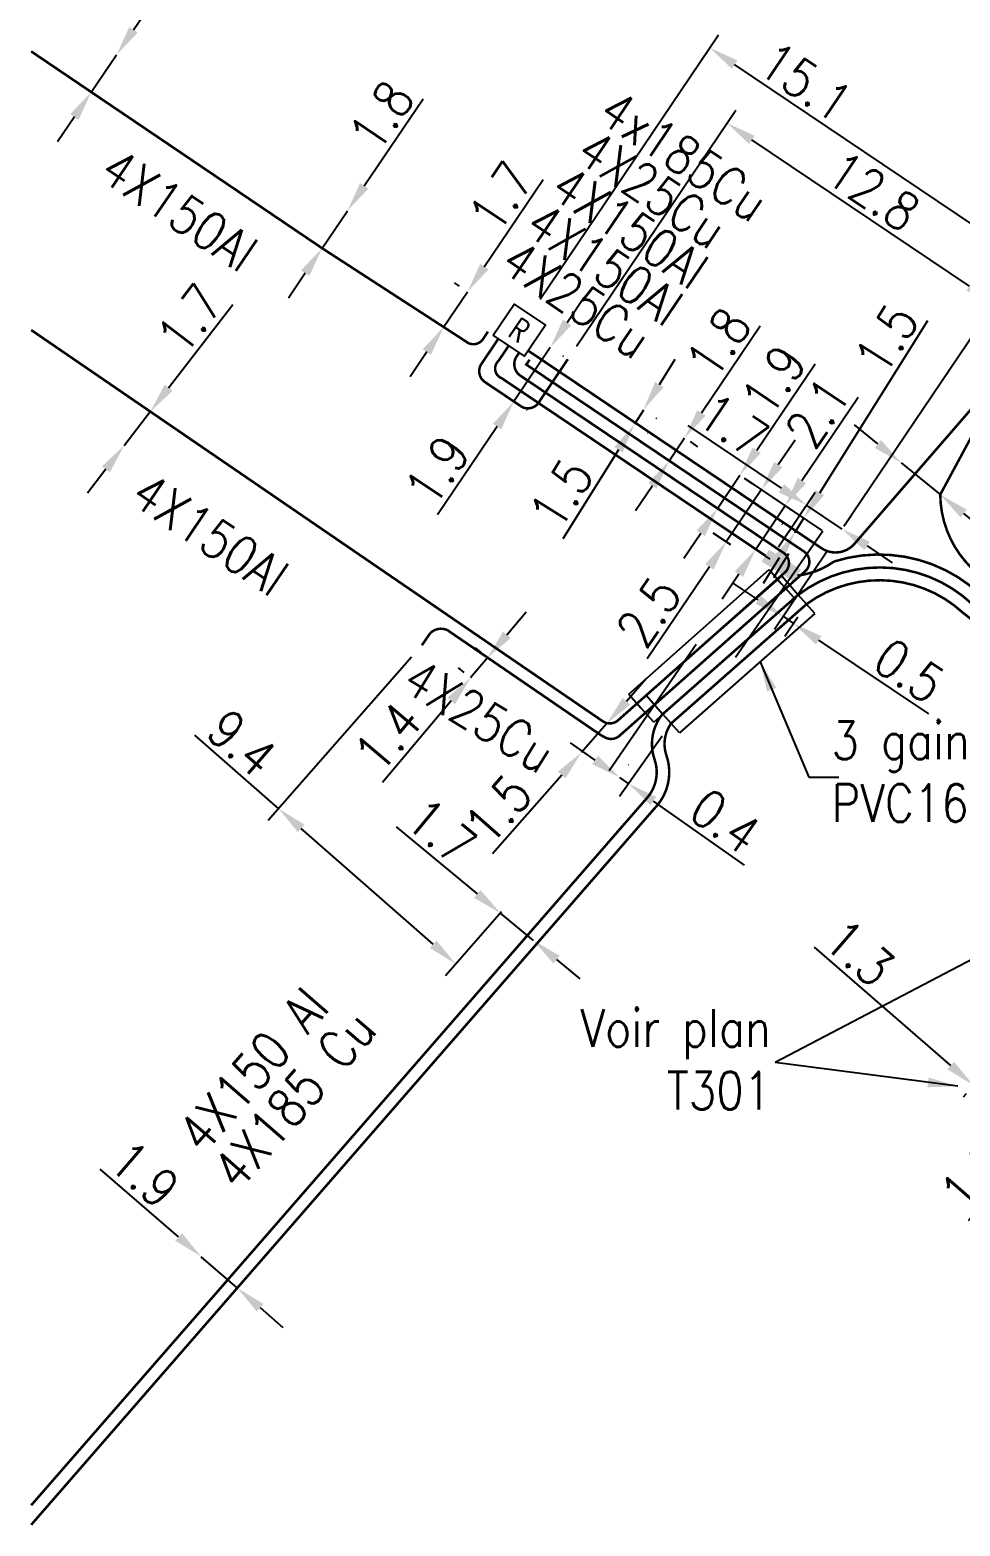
# Model space of a CAD drawing. Header units: millimetres. Extents: x 80993 to 81985, y 144000 to 145002.
# Drawn here: x 80999.9 to 81037, y 144898.4 to 144958.1 of the extents above; entities that cross this region are included whole.
import ezdxf
from ezdxf.enums import TextEntityAlignment as Align

# ---------------------------------------------------------------- set-up
doc = ezdxf.new("R2010")
doc.units = ezdxf.units.MM
doc.header["$PDMODE"] = 34
doc.linetypes.add('B_ST_AL', pattern=[2000, 1000, 1000])
doc.linetypes.add('B_ST_CU', pattern=[2000, 1000, 1000])
doc.layers.get('0').update_dxf_attribs({"linetype": 'CONTINUOUS'})
doc.layers.get('Defpoints').update_dxf_attribs({"linetype": 'CONTINUOUS'})
for name, color, linetype in [('B_100', 3, 'CONTINUOUS'), ('B_200', 7, 'CONTINUOUS'), ('B_300', 7, 'CONTINUOUS'), ('B_400', 7, 'CONTINUOUS')]:
    doc.layers.add(name, color=color, linetype=linetype)
doc.styles.add('M_ROMANS', font='ROMANS.shx', dxfattribs={"width": 0.75})
doc.styles.get("Standard").update_dxf_attribs({"font": 'romans.shx', "width": 0.85})
doc.dimstyles.get("Standard").update_dxf_attribs({"dimtxt": 1.5, "dimasz": 1.2, "dimexe": 0.625, "dimexo": 0.625, "dimgap": 0.25, "dimtad": 1, "dimdec": 1, "dimzin": 0, "dimdsep": 46, "dimtxsty": 'Standard', "dimcen": -0.5, "dimadec": 0, "dimazin": 0, "dimtfac": 1, "dimtdec": 1, "dimtmove": 0, "dimatfit": 3, "dimfxl": 0, "dimtolj": 1, "dimtzin": 0, "dimarcsym": 0})

# ---------------------------------------------------------------- blocks, each defined once
blk = doc.blocks.new('*D335')
at = {"layer": 'B_100', "color": 0, "linetype": 'Continuous', "lineweight": -2, "transparency": 16777216}
for p, q in [((81005.873, 144909.971), (81002.754, 144912.676)), ((81008.215, 144907.939), (81006.78, 144909.184)), ((81009.121, 144907.153), (81010.028, 144906.367))]:
    blk.add_line(p, q, dxfattribs=at)
at = {"layer": 'B_100', "color": 0, "linetype": 'Continuous', "transparency": 16777216}
for points in [[(81006.004, 144910.122), (81005.742, 144909.82), (81006.78, 144909.184)], [(81009.252, 144907.304), (81008.99, 144907.002), (81008.215, 144907.939)]]:
    blk.add_solid(points, dxfattribs=at)
at = {"layer": 'Defpoints', "color": 0, "linetype": 'Continuous', "transparency": 16777216}
for p in [(81006.78, 144909.184), (81008.215, 144907.939), (81008.215, 144907.939)]:
    blk.add_point(p, dxfattribs=at)
at = {"layer": 'B_100', "color": 0, "linetype": 'Continuous', "transparency": 16777216, "insert": (81004.516, 144912.472), "char_height": 1.5, "attachment_point": 5, "rotation": 319.06045}
blk.add_mtext('\\A1;1.9', dxfattribs=at)
blk = doc.blocks.new('*D336')
at = {"layer": 'B_100', "color": 0, "linetype": 'Continuous', "lineweight": -2, "transparency": 16777216}
for p, q in [((81017.781, 144923.647), (81014.557, 144926.322)), ((81020.013, 144921.796), (81018.704, 144922.881)), ((81020.936, 144921.029), (81021.86, 144920.263))]:
    blk.add_line(p, q, dxfattribs=at)
at = {"layer": 'B_100', "color": 0, "linetype": 'Continuous', "transparency": 16777216}
for points in [[(81017.909, 144923.801), (81017.653, 144923.493), (81018.704, 144922.881)], [(81021.064, 144921.183), (81020.809, 144920.876), (81020.013, 144921.796)]]:
    blk.add_solid(points, dxfattribs=at)
at = {"layer": 'Defpoints', "color": 0, "linetype": 'Continuous', "transparency": 16777216}
for p in [(81018.704, 144922.881), (81020.013, 144921.796), (81020.013, 144921.796)]:
    blk.add_point(p, dxfattribs=at)
at = {"layer": 'B_100', "color": 0, "linetype": 'Continuous', "transparency": 16777216, "insert": (81016.346, 144926.138), "char_height": 1.5, "attachment_point": 5, "rotation": 320.31919}
blk.add_mtext('\\A1;1.7', dxfattribs=at)
blk = doc.blocks.new('*D338')
at = {"layer": 'B_100', "color": 0, "linetype": 'Continuous', "lineweight": -2, "transparency": 16777216}
for p, q in [((81033.746, 144941.589), (81032.815, 144942.346)), ((81034.677, 144940.832), (81036.23, 144939.571)), ((81037.161, 144938.815), (81040.554, 144936.059))]:
    blk.add_line(p, q, dxfattribs=at)
at = {"layer": 'B_100', "color": 0, "linetype": 'Continuous', "transparency": 16777216}
for points in [[(81033.872, 144941.744), (81033.62, 144941.434), (81034.677, 144940.832)], [(81037.287, 144938.97), (81037.035, 144938.66), (81036.23, 144939.571)]]:
    blk.add_solid(points, dxfattribs=at)
at = {"layer": 'Defpoints', "color": 0, "linetype": 'Continuous', "transparency": 16777216}
for p in [(81034.677, 144940.832), (81036.23, 144939.571), (81036.23, 144939.571)]:
    blk.add_point(p, dxfattribs=at)
at = {"layer": 'B_100', "color": 0, "linetype": 'Continuous', "transparency": 16777216, "insert": (81039.954, 144937.835), "char_height": 1.5, "attachment_point": 5, "rotation": 320.91432}
blk.add_mtext('\\A1;2.0', dxfattribs=at)
blk = doc.blocks.new('B_300_04')
at = {"color": 0, "linetype": 'Continuous'}
blk.add_line((0, 1.125), (0, -0.375), dxfattribs=at)
blk.add_solid([(-1, 0.75), (-1, 0), (1, 0.75), (1, 0)], dxfattribs=at)
at = {"color": 0, "linetype": 'Continuous', "style": 'M_ROMANS', "width": 0.75, "flags": 3}
for tag, p in [('DEF_LEG', (0, -4.25)), ('DEF_COUP', (0, -6.75)), ('DEF_TYPE', (0, -9.25))]:
    blk.add_attdef(tag, text='', height=1.2, dxfattribs=at).set_placement(p, align=Align.MIDDLE)
blk = doc.blocks.new('*D343')
at = {"layer": 'B_300', "color": 0, "linetype": 'Continuous', "lineweight": -2, "transparency": 16777216}
for p, q in [((81029.777, 144940.764), (81030.448, 144941.759)), ((81029.106, 144939.77), (81027.702, 144937.688)), ((81031.525, 144938.138), (81028.588, 144940.119)), ((81027.883, 144937.566), (81027.184, 144938.037)), ((81027.031, 144936.693), (81024.556, 144933.023))]:
    blk.add_line(p, q, dxfattribs=at)
at = {"layer": 'B_300', "color": 0, "linetype": 'Continuous', "transparency": 16777216}
for points in [[(81029.612, 144940.876), (81029.943, 144940.653), (81029.106, 144939.77)], [(81026.865, 144936.805), (81027.197, 144936.581), (81027.702, 144937.688)]]:
    blk.add_solid(points, dxfattribs=at)
at = {"layer": 'Defpoints', "color": 0, "linetype": 'Continuous', "transparency": 16777216}
for p in [(81032.043, 144937.789), (81027.702, 144937.688), (81028.401, 144937.216)]:
    blk.add_point(p, dxfattribs=at)
at = {"layer": 'B_300', "color": 0, "linetype": 'Continuous', "transparency": 16777216, "insert": (81024.614, 144934.897), "char_height": 1.5, "attachment_point": 5, "rotation": 56.00168}
blk.add_mtext('\\A1;2.5', dxfattribs=at)
blk = doc.blocks.new('*D344')
at = {"layer": 'B_300', "color": 0, "linetype": 'Continuous', "lineweight": -2, "transparency": 16777216}
for p, q in [((81029.902, 144939.824), (81026.181, 144942.331)), ((81029.778, 144937.493), (81031.246, 144939.672)), ((81032.318, 144938.197), (81030.897, 144939.154)), ((81032.392, 144938.307), (81032.667, 144938.715)), ((81033.313, 144937.526), (81034.308, 144936.856))]:
    blk.add_line(p, q, dxfattribs=at)
at = {"layer": 'B_300', "color": 0, "linetype": 'Continuous', "transparency": 16777216}
for points in [[(81030.013, 144939.99), (81029.79, 144939.659), (81030.897, 144939.154)], [(81033.425, 144937.692), (81033.201, 144937.36), (81032.318, 144938.197)]]:
    blk.add_solid(points, dxfattribs=at)
at = {"layer": 'Defpoints', "color": 0, "linetype": 'Continuous', "transparency": 16777216}
for p in [(81030.897, 144939.154), (81032.043, 144937.789), (81029.429, 144936.975)]:
    blk.add_point(p, dxfattribs=at)
at = {"layer": 'B_300', "color": 0, "linetype": 'Continuous', "transparency": 16777216, "insert": (81027.98, 144942.325), "char_height": 1.5, "attachment_point": 5, "rotation": 326.03364}
blk.add_mtext('\\A1;1.7', dxfattribs=at)
blk = doc.blocks.new('*D345')
at = {"layer": 'B_100', "color": 0, "linetype": 'Continuous', "lineweight": -2, "transparency": 16777216}
for p, q in [((81022.472, 144928.988), (81021.491, 144929.679)), ((81025.143, 144929.935), (81023.45, 144927.534)), ((81023.801, 144928.791), (81023.813, 144928.807)), ((81023.453, 144928.296), (81023.81, 144928.044)), ((81024.791, 144927.353), (81028.413, 144924.799))]:
    blk.add_line(p, q, dxfattribs=at)
at = {"layer": 'B_100', "color": 0, "linetype": 'Continuous', "transparency": 16777216}
for points in [[(81022.587, 144929.151), (81022.357, 144928.824), (81023.453, 144928.296)], [(81024.906, 144927.516), (81024.676, 144927.189), (81023.81, 144928.044)]]:
    blk.add_solid(points, dxfattribs=at)
at = {"layer": 'Defpoints', "color": 0, "linetype": 'Continuous', "transparency": 16777216}
for p in [(81025.503, 144930.446), (81023.441, 144928.28), (81023.81, 144928.044)]:
    blk.add_point(p, dxfattribs=at)
at = {"layer": 'B_100', "color": 0, "linetype": 'Continuous', "transparency": 16777216, "insert": (81027.669, 144926.547), "char_height": 1.5, "attachment_point": 5, "rotation": 324.81297}
blk.add_mtext('\\A1;0.4', dxfattribs=at)
blk = doc.blocks.new('*D346')
at = {"layer": 'B_100', "color": 0, "linetype": 'Continuous', "lineweight": -2, "transparency": 16777216}
for p, q in [((81031.695, 144937.27), (81029.629, 144934.186)), ((81028.98, 144935.373), (81027.983, 144936.041)), ((81029.977, 144934.705), (81030.386, 144934.431)), ((81030.556, 144934.685), (81030.038, 144933.912)), ((81031.383, 144933.763), (81035.756, 144930.833))]:
    blk.add_line(p, q, dxfattribs=at)
at = {"layer": 'B_100', "color": 0, "linetype": 'Continuous', "transparency": 16777216}
for points in [[(81029.091, 144935.54), (81028.868, 144935.207), (81029.977, 144934.705)], [(81031.495, 144933.929), (81031.272, 144933.597), (81030.386, 144934.431)]]:
    blk.add_solid(points, dxfattribs=at)
at = {"layer": 'Defpoints', "color": 0, "linetype": 'Continuous', "transparency": 16777216}
for p in [(81032.043, 144937.789), (81030.904, 144935.204), (81030.386, 144934.431)]:
    blk.add_point(p, dxfattribs=at)
at = {"layer": 'B_100', "color": 0, "linetype": 'Continuous', "transparency": 16777216, "insert": (81034.995, 144932.546), "char_height": 1.5, "attachment_point": 5, "rotation": 326.17427}
blk.add_mtext('\\A1;0.5', dxfattribs=at)
blk = doc.blocks.new('*D347')
at = {"layer": 'B_300', "color": 0, "linetype": 'Continuous', "lineweight": -2, "transparency": 16777216}
for p, q in [((81042.478, 144916.487), (81043.267, 144917.39)), ((81038.526, 144916.739), (81041.363, 144914.261)), ((81040.585, 144916.547), (81042.159, 144915.172)), ((81041.688, 144915.583), (81040.893, 144914.672)), ((81040.103, 144913.768), (81037.347, 144910.613))]:
    blk.add_line(p, q, dxfattribs=at)
at = {"layer": 'B_300', "color": 0, "linetype": 'Continuous', "transparency": 16777216}
for points in [[(81042.327, 144916.618), (81042.628, 144916.355), (81041.688, 144915.583)], [(81039.953, 144913.9), (81040.254, 144913.637), (81040.893, 144914.672)]]:
    blk.add_solid(points, dxfattribs=at)
at = {"layer": 'Defpoints', "color": 0, "linetype": 'Continuous', "transparency": 16777216}
for p in [(81038.055, 144917.15), (81040.114, 144916.958), (81040.893, 144914.672)]:
    blk.add_point(p, dxfattribs=at)
at = {"layer": 'B_300', "color": 0, "linetype": 'Continuous', "transparency": 16777216, "insert": (81037.577, 144912.397), "char_height": 1.5, "attachment_point": 5, "rotation": 48.86352}
blk.add_mtext('\\A1;1.2', dxfattribs=at)
blk = doc.blocks.new('*D348')
at = {"layer": 'B_300', "color": 0, "linetype": 'Continuous', "lineweight": -2, "transparency": 16777216}
for p, q in [((81036.646, 144916.808), (81031.222, 144921.526)), ((81039.704, 144916.486), (81038.136, 144914.684)), ((81037.258, 144915.683), (81037.141, 144915.549)), ((81038.546, 144915.155), (81037.551, 144916.02)), ((81039.451, 144914.368), (81040.357, 144913.58))]:
    blk.add_line(p, q, dxfattribs=at)
at = {"layer": 'B_300', "color": 0, "linetype": 'Continuous', "transparency": 16777216}
for points in [[(81036.777, 144916.959), (81036.515, 144916.657), (81037.551, 144916.02)], [(81039.583, 144914.519), (81039.32, 144914.217), (81038.546, 144915.155)]]:
    blk.add_solid(points, dxfattribs=at)
at = {"layer": 'Defpoints', "color": 0, "linetype": 'Continuous', "transparency": 16777216}
for p in [(81040.114, 144916.958), (81037.551, 144916.02), (81037.668, 144916.155)]:
    blk.add_point(p, dxfattribs=at)
at = {"layer": 'B_300', "color": 0, "linetype": 'Continuous', "transparency": 16777216, "insert": (81033.006, 144921.3), "char_height": 1.5, "attachment_point": 5, "rotation": 318.98148}
blk.add_mtext('\\A1;1.3', dxfattribs=at)
blk = doc.blocks.new('*D350')
at = {"layer": 'B_100', "color": 0, "linetype": 'Continuous', "lineweight": -2, "transparency": 16777216}
for p, q in [((81005.477, 144943.828), (81008.033, 144947.147)), ((81003.708, 144941.53), (81004.745, 144942.877)), ((81002.976, 144940.579), (81002.244, 144939.628))]:
    blk.add_line(p, q, dxfattribs=at)
at = {"layer": 'B_100', "color": 0, "linetype": 'Continuous', "transparency": 16777216}
for points in [[(81005.319, 144943.95), (81005.636, 144943.706), (81004.745, 144942.877)], [(81002.818, 144940.701), (81003.135, 144940.457), (81003.708, 144941.53)]]:
    blk.add_solid(points, dxfattribs=at)
at = {"layer": 'Defpoints', "color": 0, "linetype": 'Continuous', "transparency": 16777216}
for p in [(81004.745, 144942.877), (81003.708, 144941.53), (81003.708, 144941.53)]:
    blk.add_point(p, dxfattribs=at)
at = {"layer": 'B_100', "color": 0, "linetype": 'Continuous', "transparency": 16777216, "insert": (81006.329, 144946.573), "char_height": 1.5, "attachment_point": 5, "rotation": 52.4095}
blk.add_mtext('\\A1;1.7', dxfattribs=at)
blk = doc.blocks.new('*D351')
at = {"layer": 'B_100', "color": 0, "linetype": 'Continuous', "lineweight": -2, "transparency": 16777216}
for p, q in [((81023.723, 144931.331), (81024.514, 144932.233)), ((81022.932, 144930.429), (81021.934, 144929.292)), ((81021.143, 144928.39), (81018.38, 144925.241))]:
    blk.add_line(p, q, dxfattribs=at)
at = {"layer": 'B_100', "color": 0, "linetype": 'Continuous', "transparency": 16777216}
for points in [[(81023.573, 144931.463), (81023.873, 144931.199), (81022.932, 144930.429)], [(81020.992, 144928.522), (81021.293, 144928.258), (81021.934, 144929.292)]]:
    blk.add_solid(points, dxfattribs=at)
at = {"layer": 'Defpoints', "color": 0, "linetype": 'Continuous', "transparency": 16777216}
for p in [(81022.932, 144930.429), (81022.932, 144930.429), (81021.934, 144929.292)]:
    blk.add_point(p, dxfattribs=at)
at = {"layer": 'B_100', "color": 0, "linetype": 'Continuous', "transparency": 16777216, "insert": (81018.614, 144927.024), "char_height": 1.5, "attachment_point": 5, "rotation": 48.73828}
blk.add_mtext('\\A1;1.5', dxfattribs=at)
blk = doc.blocks.new('*D352')
at = {"layer": 'B_100', "color": 0, "linetype": 'Continuous', "lineweight": -2, "transparency": 16777216}
for p, q in [((81018.959, 144933.981), (81019.733, 144934.898)), ((81018.185, 144933.063), (81017.51, 144932.263)), ((81017.932, 144933.277), (81017.707, 144933.466)), ((81017.257, 144932.476), (81017.032, 144932.666)), ((81016.736, 144931.345), (81013.996, 144928.097))]:
    blk.add_line(p, q, dxfattribs=at)
at = {"layer": 'B_100', "color": 0, "linetype": 'Continuous', "transparency": 16777216}
for points in [[(81018.806, 144934.109), (81019.112, 144933.852), (81018.185, 144933.063)], [(81016.583, 144931.474), (81016.889, 144931.216), (81017.51, 144932.263)]]:
    blk.add_solid(points, dxfattribs=at)
at = {"layer": 'Defpoints', "color": 0, "linetype": 'Continuous', "transparency": 16777216}
for p in [(81018.41, 144932.874), (81017.51, 144932.263), (81017.734, 144932.073)]:
    blk.add_point(p, dxfattribs=at)
at = {"layer": 'B_100', "color": 0, "linetype": 'Continuous', "transparency": 16777216, "insert": (81014.215, 144929.907), "char_height": 1.5, "attachment_point": 5, "rotation": 49.85404}
blk.add_mtext('\\A1;1.4', dxfattribs=at)
blk = doc.blocks.new('B_200_01')
at = {"color": 0, "linetype": 'Continuous', "flags": 128}
blk.add_lwpolyline([(-0.75, -0.75), (-0.75, 0.75), (0.75, 0.75), (0.75, -0.75)], close=True, dxfattribs=at)
at = {"color": 0, "linetype": 'Continuous', "style": 'M_ROMANS', "width": 0.75}
blk.add_text('R', height=0.9, dxfattribs=at).set_placement((0, 0), align=Align.MIDDLE)
at = {"color": 0, "linetype": 'Continuous', "style": 'M_ROMANS', "width": 0.75, "flags": 3}
for tag, p in [('DEF_LEG', (0, -5)), ('DEF_COUP', (0, -7.5)), ('DEF_TYPE', (0, -10))]:
    blk.add_attdef(tag, text='', height=1.2, dxfattribs=at).set_placement(p, align=Align.MIDDLE)
blk = doc.blocks.new('*D353')
at = {"layer": 'B_100', "color": 0, "linetype": 'Continuous', "lineweight": -2, "transparency": 16777216}
for p, q in [((81015.16, 144933.094), (81009.446, 144926.582)), ((81009.859, 144927.052), (81006.527, 144929.975)), ((81016.023, 144921.644), (81010.761, 144926.26)), ((81018.747, 144922.929), (81016.512, 144920.383))]:
    blk.add_line(p, q, dxfattribs=at)
at = {"layer": 'B_100', "color": 0, "linetype": 'Continuous', "transparency": 16777216}
for points in [[(81010.893, 144926.411), (81010.629, 144926.11), (81009.859, 144927.052)], [(81016.154, 144921.794), (81015.891, 144921.494), (81016.925, 144920.853)]]:
    blk.add_solid(points, dxfattribs=at)
at = {"layer": 'Defpoints', "color": 0, "linetype": 'Continuous', "transparency": 16777216}
for p in [(81015.572, 144933.564), (81009.859, 144927.052), (81019.159, 144923.399)]:
    blk.add_point(p, dxfattribs=at)
at = {"layer": 'B_100', "color": 0, "linetype": 'Continuous', "transparency": 16777216, "insert": (81008.401, 144929.661), "char_height": 1.5, "attachment_point": 5, "rotation": 318.73828}
blk.add_mtext('\\A1;9.4', dxfattribs=at)
blk = doc.blocks.new('*D354')
at = {"layer": 'B_100', "color": 0, "linetype": 'Continuous', "lineweight": -2, "transparency": 16777216}
for p, q in [((81004.077, 144958.102), (81006.428, 144961.57)), ((81002.394, 144955.619), (81003.404, 144957.109)), ((81001.721, 144954.626), (81001.047, 144953.633))]:
    blk.add_line(p, q, dxfattribs=at)
at = {"layer": 'B_100', "color": 0, "linetype": 'Continuous', "transparency": 16777216}
for points in [[(81003.912, 144958.215), (81004.243, 144957.99), (81003.404, 144957.109)], [(81001.555, 144954.738), (81001.886, 144954.514), (81002.394, 144955.619)]]:
    blk.add_solid(points, dxfattribs=at)
at = {"layer": 'Defpoints', "color": 0, "linetype": 'Continuous', "transparency": 16777216}
for p in [(81003.404, 144957.109), (81003.404, 144957.109), (81002.394, 144955.619)]:
    blk.add_point(p, dxfattribs=at)
at = {"layer": 'B_100', "color": 0, "linetype": 'Continuous', "transparency": 16777216, "insert": (81004.762, 144960.894), "char_height": 1.5, "attachment_point": 5, "rotation": 55.86691}
blk.add_mtext('\\A1;1.8', dxfattribs=at)
blk = doc.blocks.new('*D355')
at = {"layer": 'B_100', "color": 0, "linetype": 'Continuous', "lineweight": -2, "transparency": 16777216}
for p, q in [((81013.275, 144951.879), (81015.621, 144955.35)), ((81011.594, 144949.394), (81012.602, 144950.885)), ((81010.922, 144948.4), (81010.249, 144947.406))]:
    blk.add_line(p, q, dxfattribs=at)
at = {"layer": 'B_100', "color": 0, "linetype": 'Continuous', "transparency": 16777216}
for points in [[(81013.109, 144951.991), (81013.44, 144951.767), (81012.602, 144950.885)], [(81010.756, 144948.512), (81011.087, 144948.288), (81011.594, 144949.394)]]:
    blk.add_solid(points, dxfattribs=at)
at = {"layer": 'Defpoints', "color": 0, "linetype": 'Continuous', "transparency": 16777216}
for p in [(81012.602, 144950.885), (81012.602, 144950.885), (81011.594, 144949.394)]:
    blk.add_point(p, dxfattribs=at)
at = {"layer": 'B_100', "color": 0, "linetype": 'Continuous', "transparency": 16777216, "insert": (81013.956, 144954.672), "char_height": 1.5, "attachment_point": 5, "rotation": 55.92905}
blk.add_mtext('\\A1;1.8', dxfattribs=at)
blk = doc.blocks.new('*D356')
at = {"layer": 'B_100', "color": 0, "linetype": 'Continuous', "lineweight": -2, "transparency": 16777216}
for p, q in [((81018.059, 144948.656), (81020.4, 144952.13)), ((81017.068, 144947.877), (81016.871, 144948.01)), ((81016.439, 144946.251), (81017.389, 144947.661)), ((81016.118, 144946.467), (81015.921, 144946.6)), ((81015.769, 144945.256), (81015.098, 144944.26))]:
    blk.add_line(p, q, dxfattribs=at)
at = {"layer": 'B_100', "color": 0, "linetype": 'Continuous', "transparency": 16777216}
for points in [[(81017.894, 144948.768), (81018.225, 144948.544), (81017.389, 144947.661)], [(81015.603, 144945.367), (81015.935, 144945.144), (81016.439, 144946.251)]]:
    blk.add_solid(points, dxfattribs=at)
at = {"layer": 'Defpoints', "color": 0, "linetype": 'Continuous', "transparency": 16777216}
for p in [(81017.389, 144947.661), (81017.587, 144947.528), (81016.637, 144946.118)]:
    blk.add_point(p, dxfattribs=at)
at = {"layer": 'B_100', "color": 0, "linetype": 'Continuous', "transparency": 16777216, "insert": (81018.736, 144951.449), "char_height": 1.5, "attachment_point": 5, "rotation": 56.03364}
blk.add_mtext('\\A1;1.7', dxfattribs=at)
blk = doc.blocks.new('*D357')
at = {"layer": 'B_100', "color": 0, "linetype": 'Continuous', "lineweight": -2, "transparency": 16777216}
for p, q in [((81021.737, 144945.485), (81028.08, 144954.901)), ((81037.391, 144947.875), (81028.726, 144953.712)), ((81032.392, 144938.307), (81038.735, 144947.723))]:
    blk.add_line(p, q, dxfattribs=at)
at = {"layer": 'B_100', "color": 0, "linetype": 'Continuous', "transparency": 16777216}
for points in [[(81028.838, 144953.878), (81028.614, 144953.546), (81027.731, 144954.383)], [(81037.502, 144948.041), (81037.279, 144947.709), (81038.386, 144947.205)]]:
    blk.add_solid(points, dxfattribs=at)
at = {"layer": 'Defpoints', "color": 0, "linetype": 'Continuous', "transparency": 16777216}
for p in [(81027.731, 144954.383), (81021.388, 144944.967), (81032.043, 144937.789)]:
    blk.add_point(p, dxfattribs=at)
at = {"layer": 'B_100', "color": 0, "linetype": 'Continuous', "transparency": 16777216, "insert": (81033.562, 144951.66), "char_height": 1.5, "attachment_point": 5, "rotation": 326.03364}
blk.add_mtext('\\A1;12.8', dxfattribs=at)
blk = doc.blocks.new('*D358')
at = {"layer": 'B_200', "color": 0, "linetype": 'Continuous', "lineweight": -2, "transparency": 16777216}
for p, q in [((81020.288, 144947.366), (81027.388, 144957.906)), ((81038.567, 144949.622), (81028.035, 144956.718)), ((81032.392, 144938.307), (81039.912, 144949.47))]:
    blk.add_line(p, q, dxfattribs=at)
at = {"layer": 'B_200', "color": 0, "linetype": 'Continuous', "transparency": 16777216}
for points in [[(81028.146, 144956.883), (81027.923, 144956.552), (81027.039, 144957.388)], [(81038.679, 144949.788), (81038.456, 144949.456), (81039.563, 144948.952)]]:
    blk.add_solid(points, dxfattribs=at)
at = {"layer": 'Defpoints', "color": 0, "linetype": 'Continuous', "transparency": 16777216}
for p in [(81027.039, 144957.388), (81019.939, 144946.847), (81032.043, 144937.789)]:
    blk.add_point(p, dxfattribs=at)
at = {"layer": 'B_200', "color": 0, "linetype": 'Continuous', "transparency": 16777216, "insert": (81030.865, 144956.016), "char_height": 1.5, "attachment_point": 5, "rotation": 326.03364}
blk.add_mtext('\\A1;15.1', dxfattribs=at)
blk = doc.blocks.new('*D359')
at = {"layer": 'B_100', "color": 0, "linetype": 'Continuous', "lineweight": -2, "transparency": 16777216}
for p, q in [((81030.719, 144940.128), (81032.958, 144943.451)), ((81028.875, 144937.391), (81030.049, 144939.133)), ((81030.63, 144938.741), (81029.53, 144939.482)), ((81029.457, 144936.999), (81028.357, 144937.74)), ((81028.205, 144936.396), (81027.534, 144935.4))]:
    blk.add_line(p, q, dxfattribs=at)
at = {"layer": 'B_100', "color": 0, "linetype": 'Continuous', "transparency": 16777216}
for points in [[(81030.553, 144940.24), (81030.885, 144940.016), (81030.049, 144939.133)], [(81028.039, 144936.507), (81028.371, 144936.284), (81028.875, 144937.391)]]:
    blk.add_solid(points, dxfattribs=at)
at = {"layer": 'Defpoints', "color": 0, "linetype": 'Continuous', "transparency": 16777216}
for p in [(81030.049, 144939.133), (81031.148, 144938.392), (81029.975, 144936.65)]:
    blk.add_point(p, dxfattribs=at)
at = {"layer": 'B_100', "color": 0, "linetype": 'Continuous', "transparency": 16777216, "insert": (81031.344, 144942.846), "char_height": 1.5, "attachment_point": 5, "rotation": 56.03364}
blk.add_mtext('\\A1;2.1', dxfattribs=at)
blk = doc.blocks.new('*D360')
at = {"layer": 'B_100', "color": 0, "linetype": 'Continuous', "lineweight": -2, "transparency": 16777216}
for p, q in [((81026.714, 144942.826), (81029.055, 144946.3)), ((81025.429, 144940.918), (81026.044, 144941.83)), ((81026.262, 144941.684), (81026.562, 144941.481)), ((81025.647, 144940.771), (81025.948, 144940.569)), ((81024.759, 144939.923), (81024.088, 144938.928))]:
    blk.add_line(p, q, dxfattribs=at)
at = {"layer": 'B_100', "color": 0, "linetype": 'Continuous', "transparency": 16777216}
for points in [[(81026.548, 144942.937), (81026.88, 144942.714), (81026.044, 144941.83)], [(81024.593, 144940.035), (81024.925, 144939.811), (81025.429, 144940.918)]]:
    blk.add_solid(points, dxfattribs=at)
at = {"layer": 'Defpoints', "color": 0, "linetype": 'Continuous', "transparency": 16777216}
for p in [(81025.743, 144942.033), (81026.044, 144941.83), (81025.129, 144941.121)]:
    blk.add_point(p, dxfattribs=at)
at = {"layer": 'B_100', "color": 0, "linetype": 'Continuous', "transparency": 16777216, "insert": (81027.39, 144945.619), "char_height": 1.5, "attachment_point": 5, "rotation": 56.03364}
blk.add_mtext('\\A1;1.8', dxfattribs=at)
blk = doc.blocks.new('*D361')
at = {"layer": 'B_100', "color": 0, "linetype": 'Continuous', "lineweight": -2, "transparency": 16777216}
for p, q in [((81028.918, 144941.341), (81031.242, 144944.79)), ((81027.354, 144939.019), (81028.247, 144940.346)), ((81028.421, 144940.229), (81028.766, 144939.997)), ((81027.527, 144938.902), (81027.872, 144938.67)), ((81026.683, 144938.024), (81026.013, 144937.028))]:
    blk.add_line(p, q, dxfattribs=at)
at = {"layer": 'B_100', "color": 0, "linetype": 'Continuous', "transparency": 16777216}
for points in [[(81028.752, 144941.453), (81029.084, 144941.229), (81028.247, 144940.346)], [(81026.517, 144938.135), (81026.849, 144937.912), (81027.354, 144939.019)]]:
    blk.add_solid(points, dxfattribs=at)
at = {"layer": 'Defpoints', "color": 0, "linetype": 'Continuous', "transparency": 16777216}
for p in [(81027.903, 144940.578), (81028.247, 144940.346), (81027.009, 144939.251)]:
    blk.add_point(p, dxfattribs=at)
at = {"layer": 'B_100', "color": 0, "linetype": 'Continuous', "transparency": 16777216, "insert": (81029.594, 144944.135), "char_height": 1.5, "attachment_point": 5, "rotation": 56.03364}
blk.add_mtext('\\A1;1.9', dxfattribs=at)
blk = doc.blocks.new('*D362')
at = {"layer": 'B_100', "color": 0, "linetype": 'Continuous', "lineweight": -2, "transparency": 16777216}
for p, q in [((81021.361, 144946.432), (81022.031, 144947.427)), ((81020.69, 144945.437), (81019.238, 144943.28)), ((81021.188, 144945.101), (81021.209, 144945.087)), ((81019.735, 144942.945), (81019.756, 144942.931)), ((81018.567, 144942.285), (81016.193, 144938.76))]:
    blk.add_line(p, q, dxfattribs=at)
at = {"layer": 'B_100', "color": 0, "linetype": 'Continuous', "transparency": 16777216}
for points in [[(81021.195, 144946.544), (81021.527, 144946.32), (81020.69, 144945.437)], [(81018.402, 144942.397), (81018.733, 144942.173), (81019.238, 144943.28)]]:
    blk.add_solid(points, dxfattribs=at)
at = {"layer": 'Defpoints', "color": 0, "linetype": 'Continuous', "transparency": 16777216}
for p in [(81020.67, 144945.451), (81019.217, 144943.294), (81019.238, 144943.28)]:
    blk.add_point(p, dxfattribs=at)
at = {"layer": 'B_100', "color": 0, "linetype": 'Continuous', "transparency": 16777216, "insert": (81016.182, 144940.533), "char_height": 1.5, "attachment_point": 5, "rotation": 56.03364}
blk.add_mtext('\\A1;1.9', dxfattribs=at)
blk = doc.blocks.new('*D409')
at = {"layer": 'B_100', "color": 0, "linetype": 'Continuous', "lineweight": -2, "transparency": 16777216}
for p, q in [((81025.035, 144943.958), (81025.672, 144944.975)), ((81024.398, 144942.94), (81024.045, 144942.376)), ((81024.895, 144942.63), (81024.928, 144942.609)), ((81024.566, 144942.05), (81024.575, 144942.044)), ((81023.408, 144941.359), (81021.185, 144937.809))]:
    blk.add_line(p, q, dxfattribs=at)
at = {"layer": 'B_100', "color": 0, "linetype": 'Continuous', "transparency": 16777216}
for points in [[(81024.866, 144944.064), (81025.205, 144943.851), (81024.398, 144942.94)], [(81023.239, 144941.465), (81023.578, 144941.253), (81024.045, 144942.376)]]:
    blk.add_solid(points, dxfattribs=at)
at = {"layer": 'Defpoints', "color": 0, "linetype": 'Continuous', "transparency": 16777216}
for p in [(81024.365, 144942.961), (81024.398, 144942.94), (81024.037, 144942.381)]:
    blk.add_point(p, dxfattribs=at)
at = {"layer": 'B_100', "color": 0, "linetype": 'Continuous', "transparency": 16777216, "insert": (81021.13, 144939.606), "char_height": 1.5, "attachment_point": 5, "rotation": 57.94507}
blk.add_mtext('\\A1;1.5', dxfattribs=at)
blk = doc.blocks.new('*D410')
at = {"layer": 'B_100', "color": 0, "linetype": 'Continuous', "lineweight": -2, "transparency": 16777216}
for p, q in [((81031.431, 144939.647), (81035.73, 144946.511)), ((81030.278, 144938.953), (81030.264, 144938.961)), ((81029.949, 144938.373), (81029.911, 144938.397)), ((81030.441, 144938.065), (81030.794, 144938.63)), ((81029.804, 144937.048), (81029.167, 144936.031))]:
    blk.add_line(p, q, dxfattribs=at)
at = {"layer": 'B_100', "color": 0, "linetype": 'Continuous', "transparency": 16777216}
for points in [[(81031.261, 144939.753), (81031.6, 144939.54), (81030.794, 144938.63)], [(81029.634, 144937.154), (81029.973, 144936.942), (81030.441, 144938.065)]]:
    blk.add_solid(points, dxfattribs=at)
at = {"layer": 'Defpoints', "color": 0, "linetype": 'Continuous', "transparency": 16777216}
for p in [(81030.794, 144938.63), (81030.807, 144938.621), (81030.479, 144938.041)]:
    blk.add_point(p, dxfattribs=at)
at = {"layer": 'B_100', "color": 0, "linetype": 'Continuous', "transparency": 16777216, "insert": (81034.089, 144945.775), "char_height": 1.5, "attachment_point": 5, "rotation": 57.94507}
blk.add_mtext('\\A1;1.5', dxfattribs=at)

msp = doc.modelspace()

# ---------------------------------------------------------------- linework, layer by layer
at = {"layer": 'B_100', "linetype": 'B_ST_AL', "const_width": 0.1, "flags": 128}
for points in [[(81044.695, 144986.537), (81064.936, 144977.022, -0.495829), (81065.269, 144975.465), (81058.822, 144967.963), (81053.704, 144962.036), (81048.062, 144955.609), (81044.256, 144950.825), (81032.812, 144937.608, -0.37926), (81031.497, 144937.433), (81019.808, 144945.308)], [(81068.576, 144913.023), (81067.796, 144911.851), (81048.977, 144924.383, -0.152437), (81047.252, 144926.737, 0.120394), (81044.406, 144930.401), (81037.838, 144935.579, 0.272373), (81031.992, 144936.901, -0.129671), (81030.532, 144936.343)], [(81000, 144899.274), (81007.838, 144908.267), (81019.635, 144921.832), (81024.548, 144927.481, 0.267949), (81024.845, 144929.005, -0.250713), (81025.132, 144930.785), (81030.559, 144935.566, -0.365568), (81037.484, 144935.221), (81044.096, 144930.009, -0.119775), (81046.786, 144926.552, 0.151906), (81048.69, 144923.973), (81067.68, 144911.328, 0.357382), (81068.149, 144911.479), (81068.992, 144912.746)]]:
    msp.add_lwpolyline(points, format="xyb", dxfattribs=at)
at = {"layer": 'B_100', "const_width": 0.1, "flags": 128}
msp.add_lwpolyline([(81018.204, 144946.066), (81018.033, 144945.813, -0.477228), (81017.334, 144945.67), (81017.171, 144945.776), (81011.594, 144949.394), (81002.394, 144955.619), (81000, 144957.241)], format="xyb", dxfattribs=at)
at = {"layer": 'B_100', "const_width": 0.1}
for points in [[(81019.448, 144945.228), (81019.318, 144945.035, 0.349677), (81019.453, 144944.341), (81029.98, 144937.25, -0.490294), (81030.032, 144936.461), (81023.391, 144930.573, -0.344134), (81022.777, 144930.535), (81017.12, 144934.408), (81004.748, 144942.879), (81000, 144946.132)], [(81019.034, 144945.508), (81018.623, 144944.901, 0.556821), (81018.757, 144944.207), (81029.259, 144937.136)]]:
    msp.add_lwpolyline(points, format="xyb", dxfattribs=at)
at = {"layer": 'B_100', "linetype": 'B_ST_CU', "const_width": 0.1, "flags": 128}
for points in [[(81021.388, 144944.967), (81020.203, 144943.208, -0.38091), (81019.535, 144943.081), (81018.067, 144944.069, -0.387227), (81017.932, 144944.763), (81018.621, 144945.786)], [(81019.863, 144944.949), (81019.733, 144944.756), (81030.794, 144937.304, -0.490294), (81030.847, 144936.515), (81023.445, 144929.953, -0.308228), (81022.887, 144929.882, -0.020031), (81022.66, 144930.009), (81016.59, 144934.165, 0.321504), (81015.895, 144934.035), (81015.572, 144933.564)], [(81037.718, 144942.331), (81036.23, 144939.571, 0.199484), (81037.471, 144936.65), (81044.808, 144930.699, -0.119402), (81047.572, 144927.121, 0.148137), (81049.297, 144924.768), (81067.657, 144912.545), (81068.16, 144913.3)], [(81000, 144898.494), (81008.215, 144907.939), (81020.013, 144921.504), (81024.926, 144927.153, 0.267949), (81025.318, 144929.167, -0.242109), (81025.503, 144930.445), (81030.904, 144935.204, -0.358111), (81037.128, 144934.865), (81043.786, 144929.616, -0.119133), (81046.322, 144926.367, 0.151419), (81048.404, 144923.563), (81067.438, 144910.888, 0.376472), (81068.567, 144911.204), (81069.408, 144912.469)]]:
    msp.add_lwpolyline(points, format="xyb", dxfattribs=at)
at = {"layer": 'B_400'}
for p, q in [((81028.076, 144933.084), (81031.549, 144938.129)), ((81023.029, 144928.564), (81026.502, 144933.609))]:
    msp.add_line(p, q, dxfattribs=at)
at = {"layer": 'B_400', "color": 7, "linetype": 'CONTINUOUS'}
for p, q in [((81023.815, 144931.618), (81029.411, 144936.579)), ((81029.411, 144936.579), (81029.908, 144936.017)), ((81029.913, 144936.329), (81024.511, 144931.571)), ((81030.406, 144935.456), (81029.908, 144936.017)), ((81029.913, 144936.329), (81030.574, 144935.579)), ((81024.811, 144930.496), (81030.406, 144935.456)), ((81031.235, 144934.829), (81030.574, 144935.579)), ((81031.235, 144934.829), (81025.833, 144930.07)), ((81023.815, 144931.618), (81024.313, 144931.057)), ((81024.511, 144931.571), (81025.172, 144930.821)), ((81024.811, 144930.496), (81024.313, 144931.057)), ((81025.833, 144930.07), (81025.172, 144930.821))]:
    msp.add_line(p, q, dxfattribs=at)

# ---------------------------------------------------------------- block references
at = {"layer": 'B_200', "rotation": 326.0336449815136}
msp.add_blockref('B_200_01', (81019.456, 144946.127), dxfattribs=at)
at = {"layer": 'B_300', "xscale": 0.75, "yscale": 0.75, "zscale": 0.75, "rotation": 148.0575835348741}
msp.add_blockref('B_300_04', (81030.044, 144936.978), dxfattribs=at)

# ---------------------------------------------------------------- texts
at = {"layer": 'B_100', "linetype": 'Continuous', "width": 0.85}
for s, rotation, p in [('4x185Cu', 326.02171, (81026.027, 144953.073)), ('4X25Cu', 326.02171, (81024.754, 144951.746)), ('4X150Al', 326.01602, (81005.896, 144950.91)), ('4X150Al', 326.02171, (81023.864, 144950.219)), ('4X150Al', 326.02171, (81022.857, 144948.748)), ('4X25Cu', 326.02171, (81021.741, 144947.353)), ('4X150Al', 326.02171, (81007.13, 144937.986)), ('4X25Cu', 328.31588, (81017.864, 144930.75)), ('4X150 Al', 48.98526, (81008.841, 144916.635)), ('4X185 Cu', 48.98526, (81010.483, 144915.454))]:
    msp.add_text(s, height=1.5, rotation=rotation, dxfattribs=at).set_placement(p, align=Align.MIDDLE)
at = {"layer": 'B_300', "linetype": 'Continuous', "insert": (81029.489, 144917.057), "char_height": 1.5, "attachment_point": 6}
msp.add_mtext('\\A1;Voir plan\\PT301', dxfattribs=at)
at = {"layer": 'B_400', "linetype": 'Continuous', "insert": (81031.898, 144928.52), "char_height": 1.5, "attachment_point": 4}
msp.add_mtext('\\A1;3 gaines\\PPVC160', dxfattribs=at)

# ---------------------------------------------------------------- dimensions: what is measured, and where the dimension line sits
at = {"layer": 'B_100', "linetype": 'Continuous'}
for base, p1, p2, angle, picture, middle, dimtype in [((81003.404, 144957.109), (81002.394, 144955.619), (81003.404, 144957.109), 55.86691, '*D354', (81005.589, 144960.333), 161), ((81012.602, 144950.885), (81011.594, 144949.394), (81012.602, 144950.885), 55.92905, '*D355', (81014.784, 144954.111), 161), ((81027.731, 144954.383), (81032.043, 144937.789), (81021.388, 144944.967), 326.03364, '*D357', (81033.003, 144950.831), 160), ((81017.389, 144947.661), (81016.637, 144946.118), (81017.587, 144947.528), 56.03364, '*D356', (81019.565, 144950.891), 161), ((81003.708, 144941.53), (81004.745, 144942.877), (81003.708, 144941.53), 232.4095, '*D350', (81007.121, 144945.963), 161), ((81030.049, 144939.133), (81029.975, 144936.65), (81031.148, 144938.392), 56.03364, '*D359', (81032.174, 144942.287), 161), ((81036.23, 144939.571), (81034.677, 144940.832), (81036.23, 144939.571), 320.91432, '*D338', (81039.324, 144937.058), 161), ((81030.386, 144934.431), (81032.043, 144937.789), (81030.904, 144935.204), 326.17427, '*D346', (81034.438, 144931.716), 160), ((81009.859, 144927.052), (81019.159, 144923.399), (81015.572, 144933.564), 318.73828, '*D353', (81007.742, 144928.909), 160), ((81022.932, 144930.429), (81021.934, 144929.292), (81022.932, 144930.429), 48.73828, '*D351', (81019.366, 144926.364), 161), ((81023.81, 144928.044), (81023.441, 144928.28), (81025.503, 144930.446), 324.81297, '*D345', (81027.092, 144925.73), 160), ((81020.013, 144921.796), (81018.704, 144922.881), (81020.013, 144921.796), 320.31919, '*D336', (81015.707, 144925.368), 161), ((81008.215, 144907.939), (81006.78, 144909.184), (81008.215, 144907.939), 319.06045, '*D335', (81003.861, 144911.716), 161)]:
    dim = msp.add_linear_dim(base=base, p1=p1, p2=p2, angle=angle, dimstyle='Standard', dxfattribs=at)
    dim.commit()
    dim.dimension.update_dxf_attribs({"geometry": picture, "text_midpoint": middle, "dimtype": dimtype})
for base, p1, p2, angle, text, picture, middle, dimtype in [((81019.238, 144943.28), (81020.67, 144945.451), (81019.217, 144943.294), 236.03364, '1.9', '*D362', (81017.011, 144939.975), 161), ((81026.044, 144941.83), (81025.129, 144941.121), (81025.743, 144942.033), 56.03364, '1.8', '*D360', (81028.22, 144945.06), 161), ((81030.794, 144938.63), (81030.479, 144938.041), (81030.807, 144938.621), 237.94507, '1.5', '*D410', (81034.936, 144945.245), 160), ((81028.247, 144940.346), (81027.009, 144939.251), (81027.903, 144940.578), 56.03364, '1.9', '*D361', (81030.423, 144943.576), 161), ((81024.398, 144942.94), (81024.037, 144942.381), (81024.365, 144942.961), 237.94507, '1.5', '*D409', (81021.978, 144939.075), 160), ((81017.51, 144932.263), (81018.41, 144932.874), (81017.734, 144932.073), 229.85404, '1.4', '*D352', (81014.979, 144929.262), 161)]:
    dim = msp.add_linear_dim(base=base, p1=p1, p2=p2, angle=angle, text=text, dimstyle='Standard', dxfattribs=at)
    dim.commit()
    dim.dimension.update_dxf_attribs({"geometry": picture, "text_midpoint": middle, "dimtype": dimtype})
at = {"layer": 'B_200', "linetype": 'Continuous'}
dim = msp.add_linear_dim(base=(81027.039, 144957.388), p1=(81032.043, 144937.789), p2=(81019.939, 144946.847), angle=326.03364, dimstyle='Standard', dxfattribs=at)
dim.commit()
dim.dimension.update_dxf_attribs({"geometry": '*D358', "text_midpoint": (81030.307, 144955.187), "dimtype": 160})
at = {"layer": 'B_300', "linetype": 'Continuous'}
for base, p1, p2, angle, picture, middle in [((81030.897, 144939.154), (81032.043, 144937.789), (81029.429, 144936.975), 326.03364, '*D344', (81027.421, 144941.496)), ((81027.702, 144937.688), (81032.043, 144937.789), (81028.401, 144937.216), 56.00168, '*D343', (81025.443, 144934.338)), ((81037.551, 144916.02), (81040.114, 144916.958), (81037.668, 144916.155), 318.98148, '*D348', (81032.349, 144920.545)), ((81040.893, 144914.672), (81040.114, 144916.958), (81038.055, 144917.15), 48.86352, '*D347', (81038.331, 144911.739))]:
    dim = msp.add_linear_dim(base=base, p1=p1, p2=p2, angle=angle, dimstyle='Standard', dxfattribs=at)
    dim.commit()
    dim.dimension.update_dxf_attribs({"geometry": picture, "text_midpoint": middle, "dimtype": 160})

# ---------------------------------------------------------------- leaders
for points in [[(81042.141, 144923.468), (81029.648, 144916.93)], [(81036.934, 144915.98), (81029.648, 144916.93)]]:
    msp.add_leader(points, dimstyle='Standard', dxfattribs=at)
at = {"layer": 'B_400', "linetype": 'Continuous'}
msp.add_leader([(81029.049, 144932.903), (81030.988, 144928.303), (81032.188, 144928.303)], dimstyle='Standard', dxfattribs=at)

doc.saveas('drawing.dxf')
